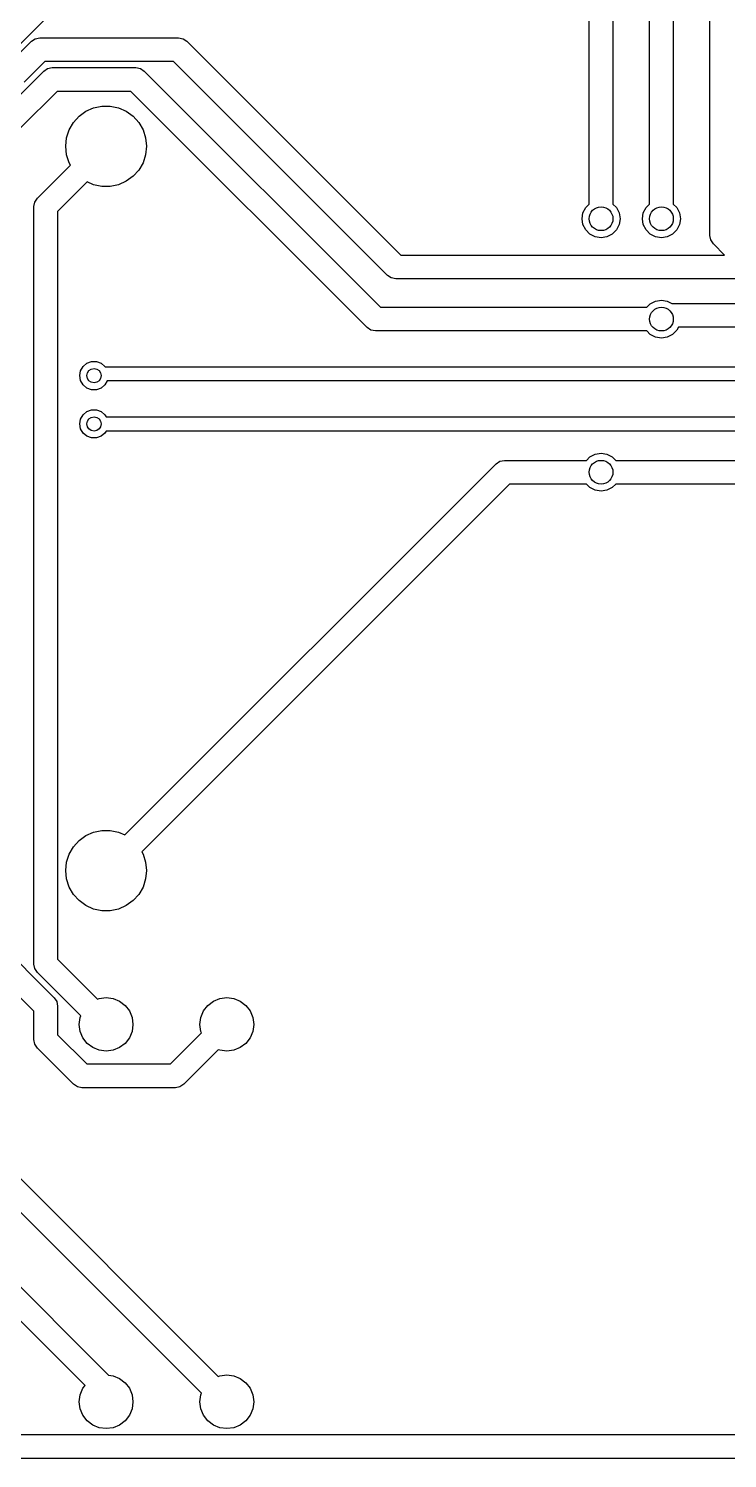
# Model space of a CAD drawing. Extents: x 3.96 to 7.44, y -5.28 to -1.66.
# Drawn here: x 5.266 to 5.845, y -4.057 to -2.873 of the extents above; entities that cross this region are included whole.
import ezdxf

# ---------------------------------------------------------------- set-up
doc = ezdxf.new("R2010")
doc.units = 0
doc.header["$MEASUREMENT"] = 0
doc.layers.add('BLACK', color=7, linetype='CONTINUOUS')

msp = doc.modelspace()

# ---------------------------------------------------------------- linework, layer by layer
at = {"layer": 'BLACK', "linetype": 'CONTINUOUS'}
for p, q in [((5.83016, -3.04386), (5.83016, -2.03408)), ((5.78016, -3.01785), (5.78016, -2.16408)), ((5.79984, -2.16), (5.79984, -3.01785)), ((5.73016, -3.01785), (5.73016, -2.76408)), ((5.74984, -2.76), (5.74984, -3.01785)), ((5.28418, -2.85992), (5.25067, -2.89343)), ((5.25101, -2.90016), (5.26813, -2.88304)), ((5.26813, -2.88304), (5.27132, -2.88091)), ((5.26813, -2.88304), (5.26813, -2.88304)), ((5.27132, -2.88091), (5.27509, -2.88016)), ((5.27509, -2.88016), (5.39, -2.88016)), ((5.39, -2.88016), (5.39377, -2.88091)), ((5.39377, -2.88091), (5.39696, -2.88304)), ((5.39696, -2.88304), (5.57408, -3.06016)), ((5.27917, -2.89984), (5.26205, -2.91696)), ((5.38592, -2.89984), (5.27917, -2.89984)), ((5.56304, -3.07696), (5.38592, -2.89984)), ((5.24558, -2.9405), (5.27836, -2.90773)), ((5.27836, -2.90773), (5.28155, -2.90559)), ((5.28155, -2.90559), (5.28531, -2.90484)), ((5.28531, -2.90484), (5.35469, -2.90484)), ((5.35469, -2.90484), (5.35845, -2.90559)), ((5.35845, -2.90559), (5.36164, -2.90773)), ((5.36164, -2.90773), (5.55723, -3.10331)), ((5.28939, -2.92453), (5.25946, -2.95446)), ((5.35061, -2.92453), (5.28939, -2.92453)), ((5.5462, -3.12012), (5.35061, -2.92453)), ((5.31966, -2.93817), (5.3265, -2.93672)), ((5.3265, -2.93672), (5.3335, -2.93672)), ((5.3335, -2.93672), (5.34034, -2.93817)), ((5.30293, -2.95033), (5.30761, -2.94513)), ((5.30761, -2.94513), (5.31327, -2.94102)), ((5.31327, -2.94102), (5.31966, -2.93817)), ((5.34034, -2.93817), (5.34673, -2.94102)), ((5.34673, -2.94102), (5.35239, -2.94513)), ((5.35239, -2.94513), (5.35707, -2.95033)), ((5.29727, -2.96304), (5.29943, -2.95639)), ((5.29943, -2.95639), (5.30293, -2.95033)), ((5.35707, -2.95033), (5.36057, -2.95639)), ((5.36057, -2.95639), (5.36273, -2.96304)), ((5.29654, -2.97), (5.29727, -2.96304)), ((5.29727, -2.97696), (5.29654, -2.97)), ((5.36273, -2.96304), (5.36346, -2.97)), ((5.36346, -2.97), (5.36273, -2.97696)), ((5.29943, -2.98361), (5.29727, -2.97696)), ((5.30054, -2.98554), (5.29943, -2.98361)), ((5.36057, -2.98361), (5.35707, -2.98967)), ((5.36273, -2.97696), (5.36057, -2.98361)), ((5.27304, -3.01304), (5.30054, -2.98554)), ((5.35239, -2.99487), (5.34673, -2.99898)), ((5.35707, -2.98967), (5.35239, -2.99487)), ((5.31442, -2.9995), (5.28984, -3.02408)), ((5.31966, -3.00183), (5.31442, -2.9995)), ((5.3265, -3.00328), (5.31966, -3.00183)), ((5.3335, -3.00328), (5.3265, -3.00328)), ((5.34034, -3.00183), (5.3335, -3.00328)), ((5.34673, -2.99898), (5.34034, -3.00183)), ((5.27016, -3.02), (5.27091, -3.01623)), ((5.27016, -3.6474), (5.27016, -3.02)), ((5.27091, -3.01623), (5.27304, -3.01304)), ((5.27304, -3.01304), (5.27304, -3.01304)), ((5.72726, -3.02074), (5.73016, -3.01785)), ((5.74984, -3.01785), (5.75274, -3.02074)), ((5.77726, -3.02074), (5.78016, -3.01785)), ((5.79984, -3.01785), (5.80274, -3.02074)), ((5.28984, -3.02408), (5.28984, -3.64332)), ((5.72425, -3.03), (5.72502, -3.02513)), ((5.72502, -3.03487), (5.72425, -3.03)), ((5.72502, -3.02513), (5.72726, -3.02074)), ((5.75274, -3.02074), (5.75498, -3.02513)), ((5.75498, -3.02513), (5.75575, -3.03)), ((5.75575, -3.03), (5.75498, -3.03487)), ((5.77425, -3.03), (5.77502, -3.02513)), ((5.77502, -3.03487), (5.77425, -3.03)), ((5.77502, -3.02513), (5.77726, -3.02074)), ((5.80274, -3.02074), (5.80498, -3.02513)), ((5.80498, -3.02513), (5.80575, -3.03)), ((5.80575, -3.03), (5.80498, -3.03487)), ((5.72726, -3.03926), (5.72502, -3.03487)), ((5.73074, -3.04274), (5.72726, -3.03926)), ((5.73513, -3.04498), (5.73074, -3.04274)), ((5.74926, -3.04274), (5.74487, -3.04498)), ((5.75274, -3.03926), (5.74926, -3.04274)), ((5.75498, -3.03487), (5.75274, -3.03926)), ((5.77726, -3.03926), (5.77502, -3.03487)), ((5.78074, -3.04274), (5.77726, -3.03926)), ((5.78513, -3.04498), (5.78074, -3.04274)), ((5.79926, -3.04274), (5.79487, -3.04498)), ((5.80274, -3.03926), (5.79926, -3.04274)), ((5.80498, -3.03487), (5.80274, -3.03926)), ((5.83091, -3.04762), (5.83016, -3.04386)), ((5.74, -3.04575), (5.73513, -3.04498)), ((5.74487, -3.04498), (5.74, -3.04575)), ((5.79, -3.04575), (5.78513, -3.04498)), ((5.79487, -3.04498), (5.79, -3.04575)), ((5.83304, -3.05082), (5.83091, -3.04762)), ((5.84238, -3.06016), (5.83304, -3.05082)), ((5.57408, -3.06016), (5.84238, -3.06016)), ((5.56623, -3.07909), (5.56304, -3.07696)), ((5.56304, -3.07696), (5.56304, -3.07696)), ((5.57, -3.07984), (5.56623, -3.07909)), ((5.86614, -3.07984), (5.57, -3.07984)), ((5.77785, -3.10331), (5.78074, -3.10042)), ((5.78074, -3.10042), (5.78513, -3.09818)), ((5.78513, -3.09818), (5.79, -3.09741)), ((5.79, -3.09741), (5.79487, -3.09818)), ((5.79487, -3.09818), (5.79875, -3.10016)), ((5.79875, -3.10016), (6.5, -3.10016)), ((5.55723, -3.10331), (5.77785, -3.10331)), ((5.54939, -3.12225), (5.5462, -3.12012)), ((5.5462, -3.12012), (5.5462, -3.12012)), ((5.55316, -3.123), (5.54939, -3.12225)), ((5.77785, -3.123), (5.55316, -3.123)), ((5.78074, -3.1259), (5.77785, -3.123)), ((5.78513, -3.12813), (5.78074, -3.1259)), ((5.79926, -3.1259), (5.79487, -3.12813)), ((5.80274, -3.12241), (5.79926, -3.1259)), ((5.80405, -3.11984), (5.80274, -3.12241)), ((6.49592, -3.11984), (5.80405, -3.11984)), ((5.79, -3.12891), (5.78513, -3.12813)), ((5.79487, -3.12813), (5.79, -3.12891)), ((5.31095, -3.15241), (5.31409, -3.14977)), ((5.31409, -3.14977), (5.31795, -3.14837)), ((5.31795, -3.14837), (5.32205, -3.14837)), ((5.32205, -3.14837), (5.32591, -3.14977)), ((5.32591, -3.14977), (5.32905, -3.15241)), ((5.30819, -3.16), (5.3089, -3.15596)), ((5.3089, -3.16404), (5.30819, -3.16)), ((5.3089, -3.15596), (5.31095, -3.15241)), ((5.32905, -3.15241), (5.32914, -3.15258)), ((5.32914, -3.15258), (6.3794, -3.15258)), ((5.31095, -3.16759), (5.3089, -3.16404)), ((5.31409, -3.17023), (5.31095, -3.16759)), ((5.31795, -3.17163), (5.31409, -3.17023)), ((5.32205, -3.17163), (5.31795, -3.17163)), ((5.32591, -3.17023), (5.32205, -3.17163)), ((5.32905, -3.16759), (5.32591, -3.17023)), ((5.3309, -3.16439), (5.32905, -3.16759)), ((6.3794, -3.16439), (5.3309, -3.16439)), ((5.30819, -3.2), (5.3089, -3.19596)), ((5.3089, -3.19596), (5.31095, -3.19241)), ((5.31095, -3.19241), (5.31409, -3.18977)), ((5.31409, -3.18977), (5.31795, -3.18837)), ((5.31795, -3.18837), (5.32205, -3.18837)), ((5.32205, -3.18837), (5.32591, -3.18977)), ((5.32591, -3.18977), (5.32905, -3.19241)), ((5.32905, -3.19241), (5.33002, -3.19409)), ((5.33002, -3.19409), (6.31755, -3.19409)), ((5.3089, -3.20404), (5.30819, -3.2)), ((5.31095, -3.20759), (5.3089, -3.20404)), ((5.31409, -3.21023), (5.31095, -3.20759)), ((5.32905, -3.20759), (5.32591, -3.21023)), ((5.33002, -3.20591), (5.32905, -3.20759)), ((6.32, -3.20591), (5.33002, -3.20591)), ((5.31795, -3.21163), (5.31409, -3.21023)), ((5.32205, -3.21163), (5.31795, -3.21163)), ((5.32591, -3.21023), (5.32205, -3.21163)), ((5.34558, -3.5405), (5.65304, -3.23304)), ((5.65304, -3.23304), (5.65623, -3.23091)), ((5.65623, -3.23091), (5.66, -3.23016)), ((5.66, -3.23016), (5.72785, -3.23016)), ((5.72785, -3.23016), (5.73074, -3.22726)), ((5.73074, -3.22726), (5.73513, -3.22502)), ((5.73513, -3.22502), (5.74, -3.22425)), ((5.74, -3.22425), (5.74487, -3.22502)), ((5.74487, -3.22502), (5.74926, -3.22726)), ((5.74926, -3.22726), (5.75215, -3.23016)), ((5.75215, -3.23016), (6.38592, -3.23016)), ((5.66408, -3.24984), (5.35946, -3.55446)), ((5.72785, -3.24984), (5.66408, -3.24984)), ((5.73074, -3.25274), (5.72785, -3.24984)), ((5.73513, -3.25498), (5.73074, -3.25274)), ((5.74, -3.25575), (5.73513, -3.25498)), ((5.74487, -3.25498), (5.74, -3.25575)), ((5.74926, -3.25274), (5.74487, -3.25498)), ((5.75215, -3.24984), (5.74926, -3.25274)), ((6.39, -3.24984), (5.75215, -3.24984)), ((5.30761, -3.54513), (5.31327, -3.54102)), ((5.31327, -3.54102), (5.31966, -3.53817)), ((5.31966, -3.53817), (5.3265, -3.53672)), ((5.3265, -3.53672), (5.3335, -3.53672)), ((5.3335, -3.53672), (5.34034, -3.53817)), ((5.34034, -3.53817), (5.34558, -3.5405)), ((5.29943, -3.55639), (5.30293, -3.55033)), ((5.30293, -3.55033), (5.30761, -3.54513)), ((5.29654, -3.57), (5.29727, -3.56304)), ((5.29727, -3.56304), (5.29943, -3.55639)), ((5.35946, -3.55446), (5.36057, -3.55639)), ((5.36057, -3.55639), (5.36273, -3.56304)), ((5.36273, -3.56304), (5.36346, -3.57)), ((5.29727, -3.57696), (5.29654, -3.57)), ((5.29943, -3.58361), (5.29727, -3.57696)), ((5.36273, -3.57696), (5.36057, -3.58361)), ((5.36346, -3.57), (5.36273, -3.57696)), ((5.30293, -3.58967), (5.29943, -3.58361)), ((5.36057, -3.58361), (5.35707, -3.58967)), ((5.30761, -3.59487), (5.30293, -3.58967)), ((5.31327, -3.59898), (5.30761, -3.59487)), ((5.31966, -3.60183), (5.31327, -3.59898)), ((5.34673, -3.59898), (5.34034, -3.60183)), ((5.35239, -3.59487), (5.34673, -3.59898)), ((5.35707, -3.58967), (5.35239, -3.59487)), ((5.3265, -3.60328), (5.31966, -3.60183)), ((5.3335, -3.60328), (5.3265, -3.60328)), ((5.34034, -3.60183), (5.3335, -3.60328)), ((5.23984, -3.62823), (5.28696, -3.67535)), ((5.27016, -3.68639), (5.22304, -3.63927)), ((5.27091, -3.65117), (5.27016, -3.6474)), ((5.28984, -3.64332), (5.32296, -3.67645)), ((5.27304, -3.65436), (5.27091, -3.65117)), ((5.30904, -3.69036), (5.27304, -3.65436)), ((5.28696, -3.67535), (5.28909, -3.67854)), ((5.28909, -3.67854), (5.28984, -3.68231)), ((5.28984, -3.68231), (5.28984, -3.70592)), ((5.32296, -3.67645), (5.32424, -3.67592)), ((5.32424, -3.67592), (5.33, -3.67516)), ((5.33, -3.67516), (5.33576, -3.67592)), ((5.33576, -3.67592), (5.34112, -3.67814)), ((5.34112, -3.67814), (5.34573, -3.68167)), ((5.34573, -3.68167), (5.34926, -3.68628)), ((5.41074, -3.68628), (5.41427, -3.68167)), ((5.41427, -3.68167), (5.41888, -3.67814)), ((5.41888, -3.67814), (5.42424, -3.67592)), ((5.42424, -3.67592), (5.43, -3.67516)), ((5.43, -3.67516), (5.43576, -3.67592)), ((5.43576, -3.67592), (5.44112, -3.67814)), ((5.44112, -3.67814), (5.44573, -3.68167)), ((5.44573, -3.68167), (5.44926, -3.68628)), ((5.27016, -3.71), (5.27016, -3.68639)), ((5.30776, -3.6974), (5.30851, -3.69164)), ((5.30851, -3.69164), (5.30904, -3.69036)), ((5.34926, -3.68628), (5.35149, -3.69164)), ((5.35149, -3.69164), (5.35224, -3.6974)), ((5.40776, -3.6974), (5.40851, -3.69164)), ((5.40851, -3.69164), (5.41074, -3.68628)), ((5.44926, -3.68628), (5.45149, -3.69164)), ((5.45149, -3.69164), (5.45224, -3.6974)), ((5.28984, -3.70592), (5.31408, -3.73016)), ((5.30851, -3.70316), (5.30776, -3.6974)), ((5.31074, -3.70852), (5.30851, -3.70316)), ((5.35149, -3.70316), (5.34926, -3.70852)), ((5.35224, -3.6974), (5.35149, -3.70316)), ((5.38332, -3.73016), (5.40904, -3.70444)), ((5.40851, -3.70316), (5.40776, -3.6974)), ((5.40904, -3.70444), (5.40851, -3.70316)), ((5.45149, -3.70316), (5.44926, -3.70852)), ((5.45224, -3.6974), (5.45149, -3.70316)), ((5.27091, -3.71377), (5.27016, -3.71)), ((5.27016, -3.71), (5.27016, -3.71)), ((5.27304, -3.71696), (5.27091, -3.71377)), ((5.30304, -3.74696), (5.27304, -3.71696)), ((5.31427, -3.71313), (5.31074, -3.70852)), ((5.31888, -3.71667), (5.31427, -3.71313)), ((5.32424, -3.71889), (5.31888, -3.71667)), ((5.33, -3.71965), (5.32424, -3.71889)), ((5.33576, -3.71889), (5.33, -3.71965)), ((5.34112, -3.71667), (5.33576, -3.71889)), ((5.34573, -3.71313), (5.34112, -3.71667)), ((5.34926, -3.70852), (5.34573, -3.71313)), ((5.42296, -3.71836), (5.39436, -3.74696)), ((5.42424, -3.71889), (5.42296, -3.71836)), ((5.43, -3.71965), (5.42424, -3.71889)), ((5.43576, -3.71889), (5.43, -3.71965)), ((5.44112, -3.71667), (5.43576, -3.71889)), ((5.44573, -3.71313), (5.44112, -3.71667)), ((5.44926, -3.70852), (5.44573, -3.71313)), ((5.31408, -3.73016), (5.38332, -3.73016)), ((5.30623, -3.74909), (5.30304, -3.74696)), ((5.31, -3.74984), (5.30623, -3.74909)), ((5.3874, -3.74984), (5.31, -3.74984)), ((5.31, -3.74984), (5.31, -3.74984)), ((5.39117, -3.74909), (5.3874, -3.74984)), ((5.39436, -3.74696), (5.39117, -3.74909)), ((5.09984, -3.75592), (5.33193, -3.98801)), ((5.18984, -3.75592), (5.42296, -3.98904)), ((5.31257, -3.99649), (5.08304, -3.76696)), ((5.40904, -4.00296), (5.17304, -3.76696)), ((5.33193, -3.98801), (5.33576, -3.98851)), ((5.33576, -3.98851), (5.34112, -3.99074)), ((5.34112, -3.99074), (5.34573, -3.99427)), ((5.42296, -3.98904), (5.42424, -3.98851)), ((5.42424, -3.98851), (5.43, -3.98776)), ((5.43, -3.98776), (5.43576, -3.98851)), ((5.43576, -3.98851), (5.44112, -3.99074)), ((5.44112, -3.99074), (5.44573, -3.99427)), ((5.30851, -4.00424), (5.31074, -3.99888)), ((5.31074, -3.99888), (5.31257, -3.99649)), ((5.34573, -3.99427), (5.34926, -3.99888)), ((5.34926, -3.99888), (5.35149, -4.00424)), ((5.40851, -4.00424), (5.40904, -4.00296)), ((5.44573, -3.99427), (5.44926, -3.99888)), ((5.44926, -3.99888), (5.45149, -4.00424)), ((5.30776, -4.01), (5.30851, -4.00424)), ((5.30851, -4.01576), (5.30776, -4.01)), ((5.35149, -4.00424), (5.35224, -4.01)), ((5.35224, -4.01), (5.35149, -4.01576)), ((5.40776, -4.01), (5.40851, -4.00424)), ((5.40851, -4.01576), (5.40776, -4.01)), ((5.45149, -4.00424), (5.45224, -4.01)), ((5.45224, -4.01), (5.45149, -4.01576)), ((5.31074, -4.02112), (5.30851, -4.01576)), ((5.31427, -4.02573), (5.31074, -4.02112)), ((5.31888, -4.02926), (5.31427, -4.02573)), ((5.34573, -4.02573), (5.34112, -4.02926)), ((5.34926, -4.02112), (5.34573, -4.02573)), ((5.35149, -4.01576), (5.34926, -4.02112)), ((5.41074, -4.02112), (5.40851, -4.01576)), ((5.41427, -4.02573), (5.41074, -4.02112)), ((5.41888, -4.02926), (5.41427, -4.02573)), ((5.44573, -4.02573), (5.44112, -4.02926)), ((5.44926, -4.02112), (5.44573, -4.02573)), ((5.45149, -4.01576), (5.44926, -4.02112)), ((4.63585, -4.03724), (6.10884, -4.03724)), ((5.32424, -4.03149), (5.31888, -4.02926)), ((5.33, -4.03224), (5.32424, -4.03149)), ((5.33576, -4.03149), (5.33, -4.03224)), ((5.34112, -4.02926), (5.33576, -4.03149)), ((5.42424, -4.03149), (5.41888, -4.02926)), ((5.43, -4.03224), (5.42424, -4.03149)), ((5.43576, -4.03149), (5.43, -4.03224)), ((5.44112, -4.02926), (5.43576, -4.03149)), ((6.11291, -4.05693), (4.63177, -4.05693))]:
    msp.add_line(p, q, dxfattribs=at)
at = {"layer": 'BLACK'}
for centre, radius in [((5.74, -3.03), 0.00984), ((5.79, -3.03), 0.00984), ((5.79, -3.11316), 0.00984), ((5.32, -3.16), 0.00591), ((5.32, -3.2), 0.00591), ((5.74, -3.24), 0.00984)]:
    msp.add_circle(centre, radius, dxfattribs=at)

doc.saveas('drawing.dxf')
